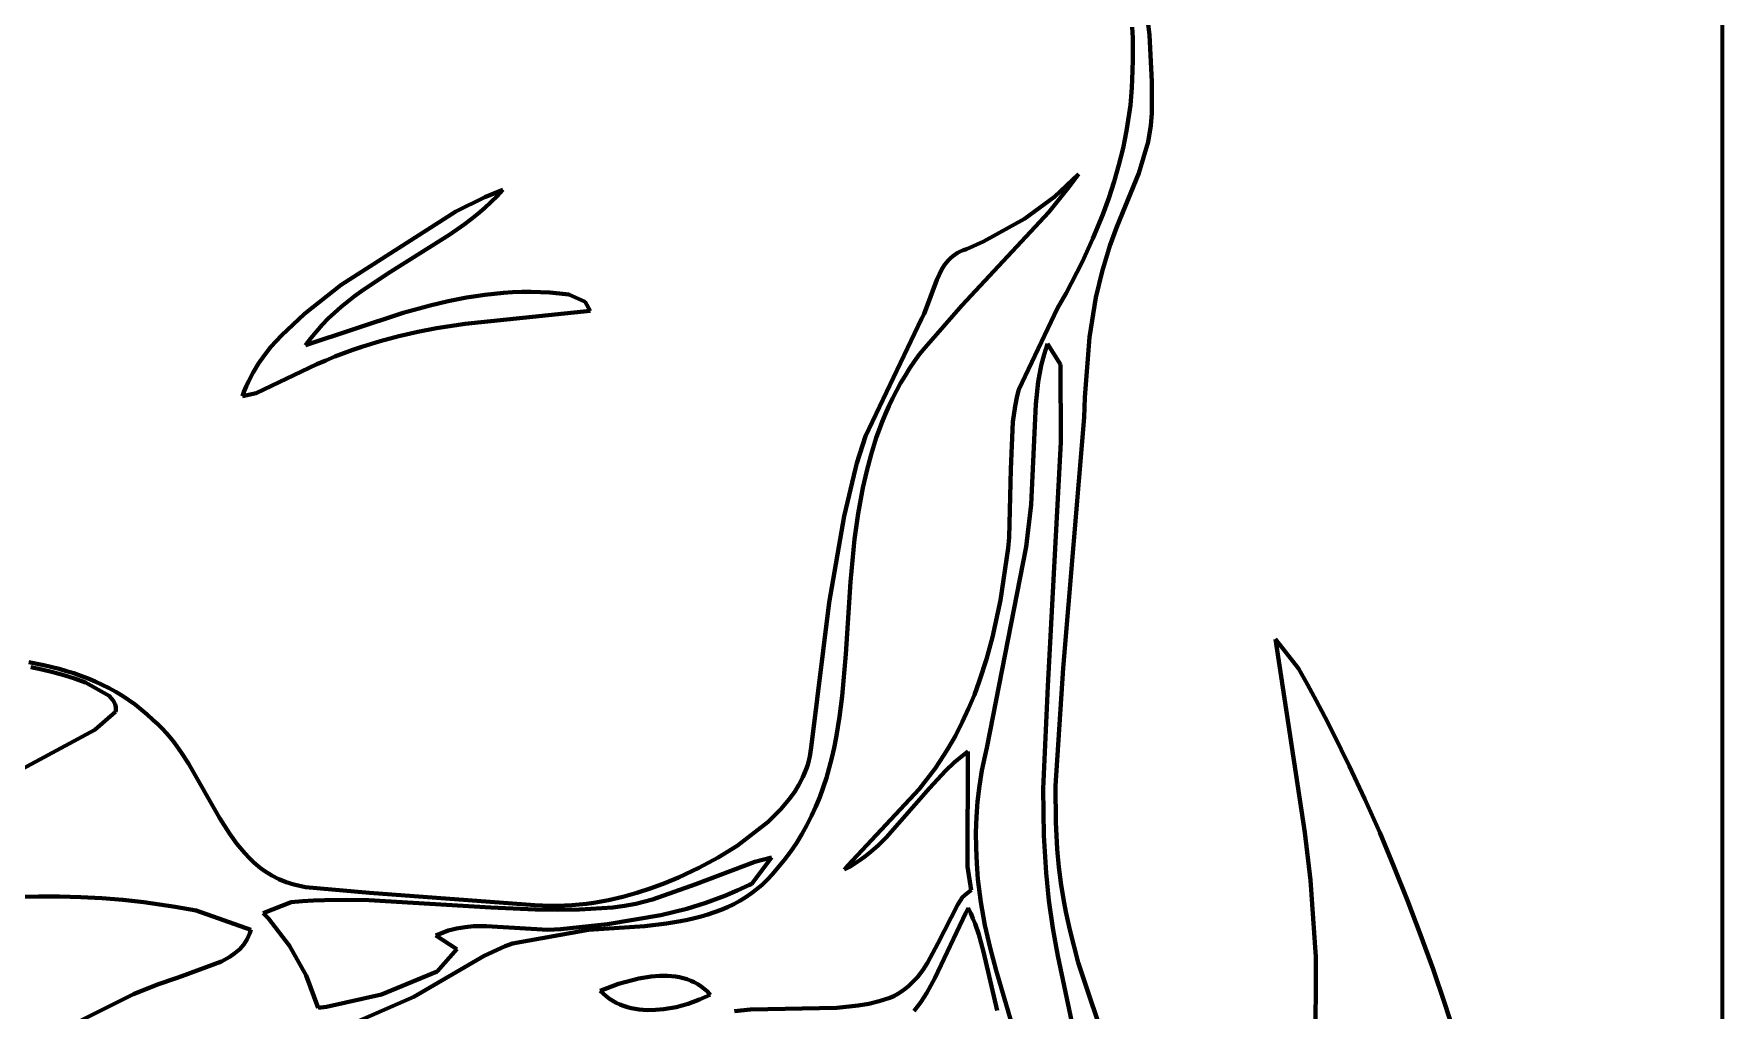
# Model space of a CAD drawing. Header units: millimetres. Extents: x 0 to 9.3, y 0 to 12.
# Drawn here: x 6.602 to 9.306, y 4.689 to 6.253 of the extents above; entities that cross this region are included whole.
import ezdxf

# ---------------------------------------------------------------- set-up
doc = ezdxf.new("R2010")
doc.units = ezdxf.units.MM
doc.layers.add('color#212121ff', color=7, linetype='CONTINUOUS', lineweight=100)
doc.layers.add('color#ffffffff', color=7, linetype='CONTINUOUS', lineweight=100)

msp = doc.modelspace()

# ---------------------------------------------------------------- linework, layer by layer
at = {"layer": 'color#212121ff'}
for p, q in [((8.3776, 6.3383), (8.3882, 6.2512)), ((8.3615, 6.2466), (8.3608, 6.2639)), ((8.3619, 6.2292), (8.3615, 6.2466)), ((8.3882, 6.2512), (8.3923, 6.1762)), ((8.3618, 6.2118), (8.3619, 6.2292)), ((8.3608, 6.1804), (8.3612, 6.1944)), ((8.3612, 6.1944), (8.3618, 6.2118)), ((8.3591, 6.1525), (8.3601, 6.1664)), ((8.3601, 6.1664), (8.3608, 6.1804)), ((8.3923, 6.1762), (8.3921, 6.126)), ((8.356, 6.1248), (8.3577, 6.1386)), ((8.3577, 6.1386), (8.3591, 6.1525)), ((8.3517, 6.0974), (8.356, 6.1248)), ((8.3921, 6.126), (8.3907, 6.1061)), ((8.3462, 6.0701), (8.3517, 6.0974)), ((8.3907, 6.1061), (8.3863, 6.0801)), ((8.3395, 6.0432), (8.3462, 6.0701)), ((8.3863, 6.0801), (8.3711, 6.0297)), ((8.3319, 6.0165), (8.3395, 6.0432)), ((7.3242, 5.9913), (7.353, 6.0032)), ((7.353, 6.0032), (7.3435, 5.9929)), ((8.2594, 6.0073), (8.2274, 5.9675)), ((8.2362, 5.9919), (8.2745, 6.028)), ((8.2745, 6.028), (8.2594, 6.0073)), ((8.3232, 5.99), (8.3319, 6.0165)), ((8.3711, 6.0297), (8.336, 5.9439)), ((7.2776, 5.9685), (7.3242, 5.9913)), ((7.3336, 5.9831), (7.3233, 5.9737)), ((7.3435, 5.9929), (7.3336, 5.9831)), ((8.1881, 5.9565), (8.2362, 5.9919)), ((8.3137, 5.9638), (8.3232, 5.99)), ((7.0938, 5.851), (7.2776, 5.9685)), ((7.3019, 5.956), (7.2908, 5.9476)), ((7.3128, 5.9647), (7.3019, 5.956)), ((7.3233, 5.9737), (7.3128, 5.9647)), ((8.2274, 5.9675), (8.088, 5.8178)), ((8.1226, 5.9202), (8.1881, 5.9565)), ((8.2978, 5.9251), (8.3137, 5.9638)), ((7.2681, 5.9315), (7.1731, 5.8719)), ((7.2908, 5.9476), (7.2681, 5.9315)), ((8.2803, 5.8871), (8.2978, 5.9251)), ((8.336, 5.9439), (8.3249, 5.9136)), ((8.0698, 5.8938), (8.0732, 5.8968)), ((8.0732, 5.8968), (8.077, 5.8996)), ((8.077, 5.8996), (8.081, 5.9021)), ((8.081, 5.9021), (8.0854, 5.9044)), ((8.0854, 5.9044), (8.0901, 5.9064)), ((8.0901, 5.9064), (8.0951, 5.9081)), ((8.0951, 5.9081), (8.1226, 5.9202)), ((8.3249, 5.9136), (8.3125, 5.8725)), ((7.1731, 5.8719), (7.138, 5.849)), ((8.0478, 5.8588), (8.0559, 5.8758)), ((8.0559, 5.8758), (8.0608, 5.8836)), ((8.0608, 5.8836), (8.0665, 5.8906)), ((8.0665, 5.8906), (8.0698, 5.8938)), ((8.2548, 5.8376), (8.2803, 5.8871)), ((8.3125, 5.8725), (8.3027, 5.8307)), ((7.035, 5.8042), (7.0938, 5.851)), ((7.1266, 5.841), (7.1154, 5.8328)), ((7.138, 5.849), (7.1266, 5.841)), ((8.0277, 5.8045), (8.0478, 5.8588)), ((7.0938, 5.8155), (7.0834, 5.8063)), ((7.1045, 5.8243), (7.0938, 5.8155)), ((7.1154, 5.8328), (7.1045, 5.8243)), ((7.193, 5.806), (7.2364, 5.8179)), ((7.2364, 5.8179), (7.2655, 5.8247)), ((7.2655, 5.8247), (7.2947, 5.8304)), ((7.2947, 5.8304), (7.3094, 5.8329)), ((7.3094, 5.8329), (7.3241, 5.8349)), ((7.3241, 5.8349), (7.3389, 5.8367)), ((7.3389, 5.8367), (7.3537, 5.8381)), ((7.3537, 5.8381), (7.3685, 5.839)), ((7.3685, 5.839), (7.3834, 5.8396)), ((7.3834, 5.8396), (7.3983, 5.8397)), ((7.3983, 5.8397), (7.4133, 5.8394)), ((7.4133, 5.8394), (7.4283, 5.8386)), ((7.4283, 5.8386), (7.4434, 5.8373)), ((7.4434, 5.8373), (7.4585, 5.8355)), ((7.4585, 5.8355), (7.4849, 5.8238)), ((7.4849, 5.8238), (7.4927, 5.8091)), ((8.088, 5.8178), (8.0289, 5.7506)), ((8.2413, 5.8133), (8.2548, 5.8376)), ((8.3027, 5.8307), (8.2922, 5.767)), ((6.9982, 5.7699), (7.035, 5.8042)), ((7.0369, 5.7541), (7.193, 5.806)), ((7.0636, 5.7868), (7.0543, 5.7764)), ((7.0733, 5.7968), (7.0636, 5.7868)), ((7.0834, 5.8063), (7.0733, 5.7968)), ((7.2926, 5.7887), (7.2468, 5.7813)), ((7.4927, 5.8091), (7.2926, 5.7887)), ((7.9337, 5.6084), (8.0233, 5.7963)), ((8.0233, 5.7963), (8.0277, 5.8045)), ((8.1793, 5.6834), (8.2413, 5.8133)), ((6.9815, 5.7514), (6.9982, 5.7699)), ((7.0453, 5.7655), (7.0369, 5.7541)), ((7.0543, 5.7764), (7.0453, 5.7655)), ((7.1566, 5.7608), (7.1271, 5.7518)), ((7.1864, 5.7686), (7.1566, 5.7608)), ((7.2165, 5.7754), (7.1864, 5.7686)), ((7.2468, 5.7813), (7.2165, 5.7754)), ((8.2922, 5.767), (8.2846, 5.6705)), ((6.9617, 5.7248), (6.9712, 5.7384)), ((6.9712, 5.7384), (6.9815, 5.7514)), ((7.0836, 5.7359), (7.0693, 5.7299)), ((7.098, 5.7415), (7.0836, 5.7359)), ((7.1125, 5.7468), (7.098, 5.7415)), ((7.1271, 5.7518), (7.1125, 5.7468)), ((8.0203, 5.7396), (8.0121, 5.7284)), ((8.0289, 5.7506), (8.0203, 5.7396)), ((8.2195, 5.7392), (8.2151, 5.7218)), ((8.2249, 5.7564), (8.2195, 5.7392)), ((8.2458, 5.7232), (8.2249, 5.7564)), ((6.9454, 5.6959), (6.9531, 5.7107)), ((6.9531, 5.7107), (6.9617, 5.7248)), ((7.0551, 5.7236), (6.958, 5.6772)), ((7.0693, 5.7299), (7.0551, 5.7236)), ((7.9969, 5.7052), (7.9899, 5.6934)), ((8.0043, 5.7169), (7.9969, 5.7052)), ((8.0121, 5.7284), (8.0043, 5.7169)), ((8.2151, 5.7218), (8.2102, 5.6955)), ((8.2463, 5.5987), (8.2458, 5.7232)), ((6.936, 5.6725), (6.9388, 5.6805)), ((6.9388, 5.6805), (6.942, 5.6883)), ((6.942, 5.6883), (6.9454, 5.6959)), ((7.9833, 5.6813), (7.977, 5.6691)), ((7.9899, 5.6934), (7.9833, 5.6813)), ((8.1766, 5.673), (8.1793, 5.6834)), ((8.2102, 5.6955), (8.2062, 5.66)), ((6.958, 5.6772), (6.936, 5.6725)), ((7.9712, 5.6567), (7.9656, 5.6441)), ((7.977, 5.6691), (7.9712, 5.6567)), ((8.1695, 5.6314), (8.1731, 5.6564)), ((8.1731, 5.6564), (8.1766, 5.673)), ((8.2062, 5.66), (8.1991, 5.4988)), ((8.2846, 5.6705), (8.2838, 5.6383)), ((7.9604, 5.6314), (7.9555, 5.6186)), ((7.9656, 5.6441), (7.9604, 5.6314)), ((8.1663, 5.5557), (8.1695, 5.6314)), ((8.2838, 5.6383), (8.2503, 5.2368)), ((7.9198, 5.5653), (7.9337, 5.6084)), ((7.9509, 5.6056), (7.9427, 5.5793)), ((7.9555, 5.6186), (7.9509, 5.6056)), ((8.2258, 5.2079), (8.2463, 5.5987)), ((7.9427, 5.5793), (7.9355, 5.5527)), ((7.8996, 5.4805), (7.9174, 5.5566)), ((7.9174, 5.5566), (7.9198, 5.5653)), ((7.9355, 5.5527), (7.9294, 5.5257)), ((8.1639, 5.446), (8.1663, 5.5557)), ((7.9294, 5.5257), (7.9219, 5.4847)), ((8.1991, 5.4988), (8.1911, 5.431)), ((7.8753, 5.3422), (7.8996, 5.4805)), ((7.9219, 5.4847), (7.9162, 5.4436)), ((7.9162, 5.4436), (7.9098, 5.375)), ((8.162, 5.4292), (8.1639, 5.446)), ((8.1911, 5.431), (8.128, 5.1094)), ((8.1497, 5.3457), (8.162, 5.4292)), ((7.9098, 5.375), (7.9022, 5.2591)), ((7.8467, 5.1097), (7.8753, 5.3422)), ((8.137, 5.2865), (8.1497, 5.3457)), ((8.1275, 5.2515), (8.137, 5.2865)), ((8.6369, 4.9735), (8.5901, 5.2835)), ((8.5901, 5.2835), (8.627, 5.2365)), ((6.5936, 5.2467), (6.618, 5.2418)), ((7.9022, 5.2591), (7.8962, 5.192)), ((8.1163, 5.217), (8.1275, 5.2515)), ((6.6147, 5.2348), (6.5971, 5.2386)), ((6.6323, 5.2305), (6.6147, 5.2348)), ((6.618, 5.2418), (6.6421, 5.2357)), ((6.6497, 5.2256), (6.6323, 5.2305)), ((6.6421, 5.2357), (6.6539, 5.2323)), ((6.6671, 5.2201), (6.6497, 5.2256)), ((6.6539, 5.2323), (6.6657, 5.2286)), ((6.6657, 5.2286), (6.6773, 5.2245)), ((6.6844, 5.214), (6.6671, 5.2201)), ((6.6773, 5.2245), (6.6888, 5.2201)), ((6.6888, 5.2201), (6.7001, 5.2153)), ((8.2503, 5.2368), (8.238, 5.0484)), ((8.627, 5.2365), (8.6413, 5.2108)), ((6.7224, 5.1925), (6.6844, 5.214)), ((6.7001, 5.2153), (6.7112, 5.2101)), ((6.7112, 5.2101), (6.7222, 5.2046)), ((6.7222, 5.2046), (6.7329, 5.1987)), ((6.7289, 5.1853), (6.7224, 5.1925)), ((6.7329, 5.1987), (6.7435, 5.1924)), ((6.7435, 5.1924), (6.7538, 5.1856)), ((7.8962, 5.192), (7.892, 5.1587)), ((8.0987, 5.1721), (8.1079, 5.1944)), ((8.1079, 5.1944), (8.1163, 5.217)), ((8.2182, 5.0436), (8.2258, 5.2079)), ((8.6413, 5.2108), (8.6553, 5.1849)), ((6.6996, 5.1383), (6.7327, 5.1667)), ((6.732, 5.1791), (6.7289, 5.1853)), ((6.733, 5.1745), (6.732, 5.1791)), ((6.7327, 5.1667), (6.7331, 5.1694)), ((6.7331, 5.1694), (6.733, 5.1745)), ((6.7538, 5.1856), (6.7639, 5.1784)), ((6.7639, 5.1784), (6.7737, 5.1707)), ((6.7737, 5.1707), (6.7833, 5.1626)), ((8.0886, 5.1502), (8.0987, 5.1721)), ((8.6553, 5.1849), (8.669, 5.159)), ((6.6521, 5.1125), (6.6996, 5.1383)), ((6.7833, 5.1626), (6.7926, 5.1539)), ((6.7926, 5.1539), (6.8001, 5.1471)), ((6.8001, 5.1471), (6.8073, 5.14)), ((6.8073, 5.14), (6.8141, 5.1326)), ((7.8894, 5.1422), (7.8865, 5.1258)), ((7.892, 5.1587), (7.8894, 5.1422)), ((8.0776, 5.1287), (8.0886, 5.1502)), ((8.669, 5.159), (8.6824, 5.1328)), ((6.5356, 5.05), (6.6521, 5.1125)), ((6.8141, 5.1326), (6.8206, 5.125)), ((6.8206, 5.125), (6.8268, 5.1172)), ((6.8268, 5.1172), (6.8385, 5.101)), ((7.8865, 5.1258), (7.8832, 5.1095)), ((8.0656, 5.1077), (8.0776, 5.1287)), ((8.6824, 5.1328), (8.7084, 5.0802)), ((6.8385, 5.101), (6.8494, 5.0843)), ((6.8494, 5.0843), (6.8992, 4.9971)), ((7.841, 5.0819), (7.8429, 5.0887)), ((7.8429, 5.0887), (7.8445, 5.0955)), ((7.8445, 5.0955), (7.8457, 5.1026)), ((7.8457, 5.1026), (7.8467, 5.1097)), ((7.8796, 5.0933), (7.8755, 5.0773)), ((7.8832, 5.1095), (7.8796, 5.0933)), ((8.0454, 5.0763), (8.0592, 5.0974)), ((8.0592, 5.0974), (8.0656, 5.1077)), ((8.0754, 5.0855), (8.0617, 5.0726)), ((8.09, 5.0977), (8.0754, 5.0855)), ((8.0975, 5.1034), (8.09, 5.0977)), ((8.0971, 4.9193), (8.0975, 5.1034)), ((8.1251, 5.0973), (8.12, 5.0729)), ((8.128, 5.1094), (8.1251, 5.0973)), ((7.8271, 5.0501), (7.8334, 5.0625)), ((7.8334, 5.0625), (7.8387, 5.0753)), ((7.8387, 5.0753), (7.841, 5.0819)), ((7.8709, 5.0614), (7.8658, 5.0458)), ((7.8755, 5.0773), (7.8709, 5.0614)), ((8.0196, 5.0432), (8.0454, 5.0763)), ((8.0617, 5.0726), (8.0359, 5.0448)), ((8.12, 5.0729), (8.1161, 5.0483)), ((8.7084, 5.0802), (8.7333, 5.027)), ((7.8116, 5.027), (7.8197, 5.0383)), ((7.8197, 5.0383), (7.8271, 5.0501)), ((7.8602, 5.0303), (7.8541, 5.0151)), ((7.8658, 5.0458), (7.8602, 5.0303)), ((7.9053, 4.9206), (8.0196, 5.0432)), ((8.0359, 5.0448), (7.9673, 4.9661)), ((8.1161, 5.0483), (8.1132, 5.0235)), ((8.2192, 4.9688), (8.2182, 5.0436)), ((8.238, 5.0484), (8.2383, 4.9903)), ((7.7778, 4.9909), (7.7979, 5.0109)), ((7.7979, 5.0109), (7.8116, 5.027)), ((7.8541, 5.0151), (7.8473, 5.0001)), ((8.1132, 5.0235), (8.1113, 4.9987)), ((8.7333, 5.027), (8.7571, 4.9734)), ((6.8992, 4.9971), (6.9153, 4.9718)), ((7.728, 4.952), (7.7778, 4.9909)), ((7.8399, 4.9854), (7.8319, 4.9709)), ((7.8473, 5.0001), (7.8399, 4.9854)), ((8.1113, 4.9987), (8.1105, 4.9738)), ((8.2383, 4.9903), (8.2405, 4.9469)), ((6.9153, 4.9718), (6.927, 4.9557)), ((6.927, 4.9557), (6.9333, 4.948)), ((7.6978, 4.9338), (7.728, 4.952)), ((7.8231, 4.9567), (7.8136, 4.9429)), ((7.8319, 4.9709), (7.8231, 4.9567)), ((7.9538, 4.9529), (7.9396, 4.9405)), ((7.9673, 4.9661), (7.9538, 4.9529)), ((8.1105, 4.9738), (8.1106, 4.9489)), ((8.1106, 4.9489), (8.1117, 4.924)), ((8.2228, 4.9091), (8.2192, 4.9688)), ((8.6462, 4.8972), (8.6369, 4.9735)), ((8.7571, 4.9734), (8.7799, 4.9193)), ((6.9333, 4.948), (6.9398, 4.9404)), ((6.9398, 4.9404), (6.9466, 4.9331)), ((6.9466, 4.9331), (6.9538, 4.9261)), ((6.9538, 4.9261), (6.9613, 4.9193)), ((7.7566, 4.9264), (7.6617, 4.8909)), ((7.6665, 4.9169), (7.6978, 4.9338)), ((7.7514, 4.8916), (7.7832, 4.9337)), ((7.7832, 4.9337), (7.7566, 4.9264)), ((7.8034, 4.9293), (7.7923, 4.9161)), ((7.8136, 4.9429), (7.8034, 4.9293)), ((7.9166, 4.9238), (7.9084, 4.9188)), ((7.9245, 4.9291), (7.9166, 4.9238)), ((7.9322, 4.9347), (7.9245, 4.9291)), ((7.9396, 4.9405), (7.9322, 4.9347)), ((8.1117, 4.924), (8.1137, 4.8991)), ((8.2405, 4.9469), (8.2432, 4.9181)), ((6.9613, 4.9193), (6.9665, 4.9152)), ((6.9665, 4.9152), (6.9718, 4.9114)), ((6.9718, 4.9114), (6.9828, 4.9047)), ((6.9828, 4.9047), (6.9942, 4.899)), ((6.9942, 4.899), (7.0059, 4.8942)), ((7.0059, 4.8942), (7.018, 4.8903)), ((7.6124, 4.8925), (7.6343, 4.9017)), ((7.6343, 4.9017), (7.6665, 4.9169)), ((7.7769, 4.8984), (7.7686, 4.8904)), ((7.7848, 4.9069), (7.7769, 4.8984)), ((7.7923, 4.9161), (7.7848, 4.9069)), ((7.9, 4.9141), (7.9053, 4.9206)), ((7.9084, 4.9188), (7.9, 4.9141)), ((8.1029, 4.8813), (8.0971, 4.9193)), ((8.1137, 4.8991), (8.1183, 4.862)), ((8.2273, 4.8645), (8.2228, 4.9091)), ((8.2432, 4.9181), (8.2468, 4.8893)), ((8.6547, 4.7746), (8.6462, 4.8972)), ((8.7799, 4.9193), (8.8018, 4.8647)), ((6.6091, 4.8712), (6.5752, 4.8704)), ((6.6429, 4.8712), (6.6091, 4.8712)), ((6.6768, 4.8702), (6.6429, 4.8712)), ((6.7106, 4.8683), (6.6768, 4.8702)), ((6.7443, 4.8655), (6.7106, 4.8683)), ((7.018, 4.8903), (7.0367, 4.8859)), ((7.0367, 4.8859), (7.1395, 4.8767)), ((7.1395, 4.8767), (7.4042, 4.8574)), ((7.5218, 4.8652), (7.5448, 4.8705)), ((7.5448, 4.8705), (7.5676, 4.8769)), ((7.5676, 4.8769), (7.5902, 4.8842)), ((7.5902, 4.8842), (7.6124, 4.8925)), ((7.6617, 4.8909), (7.5924, 4.8662)), ((7.6781, 4.8608), (7.7083, 4.872)), ((7.7083, 4.872), (7.7281, 4.8805)), ((7.7281, 4.8805), (7.7476, 4.8899)), ((7.7418, 4.87), (7.7323, 4.8642)), ((7.7511, 4.8763), (7.7418, 4.87)), ((7.7476, 4.8899), (7.7514, 4.8916)), ((7.76, 4.8831), (7.7511, 4.8763)), ((7.7686, 4.8904), (7.76, 4.8831)), ((8.0814, 4.8585), (8.0889, 4.8698)), ((8.0889, 4.8698), (8.096, 4.876)), ((8.096, 4.876), (8.1029, 4.8813)), ((8.2468, 4.8893), (8.2516, 4.8607)), ((6.778, 4.8618), (6.7443, 4.8655)), ((6.8282, 4.8546), (6.778, 4.8618)), ((6.8616, 4.8488), (6.8282, 4.8546)), ((6.9494, 4.8177), (6.8616, 4.8488)), ((7.014, 4.862), (6.9689, 4.8446)), ((6.9689, 4.8446), (6.9774, 4.8357)), ((7.0318, 4.8635), (7.014, 4.862)), ((7.0495, 4.8646), (7.0318, 4.8635)), ((7.0673, 4.8653), (7.0495, 4.8646)), ((7.1029, 4.8659), (7.0673, 4.8653)), ((7.1384, 4.8654), (7.1029, 4.8659)), ((7.3338, 4.8537), (7.1384, 4.8654)), ((7.4048, 4.8504), (7.3338, 4.8537)), ((7.4042, 4.8574), (7.4161, 4.8566)), ((7.4403, 4.8499), (7.4048, 4.8504)), ((7.4161, 4.8566), (7.4279, 4.8563)), ((7.4279, 4.8563), (7.4398, 4.8562)), ((7.4398, 4.8562), (7.4516, 4.8566)), ((7.4758, 4.8504), (7.4403, 4.8499)), ((7.4516, 4.8566), (7.4634, 4.8572)), ((7.4634, 4.8572), (7.4752, 4.8582)), ((7.4752, 4.8582), (7.4869, 4.8595)), ((7.4936, 4.8512), (7.4758, 4.8504)), ((7.4869, 4.8595), (7.4986, 4.8611)), ((7.5114, 4.8523), (7.4936, 4.8512)), ((7.4986, 4.8611), (7.5218, 4.8652)), ((7.5291, 4.8537), (7.5114, 4.8523)), ((7.5205, 4.8267), (7.6056, 4.841)), ((7.5476, 4.856), (7.5291, 4.8537)), ((7.5657, 4.8594), (7.5476, 4.856)), ((7.5924, 4.8662), (7.5657, 4.8594)), ((7.6056, 4.841), (7.6473, 4.8513)), ((7.6473, 4.8513), (7.6781, 4.8608)), ((7.6813, 4.8423), (7.6705, 4.8391)), ((7.6919, 4.8458), (7.6813, 4.8423)), ((7.7023, 4.8498), (7.6919, 4.8458)), ((7.7126, 4.8542), (7.7023, 4.8498)), ((7.7226, 4.859), (7.7126, 4.8542)), ((7.7323, 4.8642), (7.7226, 4.859)), ((8.0941, 4.8448), (8.0447, 4.7401)), ((8.0496, 4.7957), (8.0814, 4.8585)), ((8.0982, 4.8524), (8.0941, 4.8448)), ((8.1021, 4.8443), (8.0982, 4.8524)), ((8.1057, 4.836), (8.1021, 4.8443)), ((8.1183, 4.862), (8.1248, 4.8251)), ((8.2335, 4.8201), (8.2273, 4.8645)), ((8.2516, 4.8607), (8.2544, 4.8464)), ((8.2544, 4.8464), (8.2575, 4.8321)), ((8.8018, 4.8647), (8.8226, 4.8098)), ((6.9477, 4.8124), (6.9494, 4.8177)), ((6.9774, 4.8357), (7.0112, 4.7922)), ((7.2522, 4.8115), (7.2587, 4.8141)), ((7.2587, 4.8141), (7.2653, 4.8164)), ((7.2653, 4.8164), (7.272, 4.8183)), ((7.272, 4.8183), (7.2787, 4.8198)), ((7.2787, 4.8198), (7.2923, 4.8221)), ((7.2923, 4.8221), (7.306, 4.8234)), ((7.306, 4.8234), (7.3267, 4.8237)), ((7.3267, 4.8237), (7.4249, 4.8179)), ((7.4902, 4.8179), (7.3683, 4.7956)), ((7.4249, 4.8179), (7.4456, 4.8188)), ((7.4456, 4.8188), (7.5205, 4.8267)), ((7.5804, 4.8238), (7.4902, 4.8179)), ((7.6147, 4.8278), (7.5804, 4.8238)), ((7.6373, 4.8315), (7.6147, 4.8278)), ((7.6485, 4.8337), (7.6373, 4.8315)), ((7.6596, 4.8362), (7.6485, 4.8337)), ((7.6705, 4.8391), (7.6596, 4.8362)), ((8.1091, 4.8275), (8.1057, 4.836)), ((8.115, 4.81), (8.1091, 4.8275)), ((8.1248, 4.8251), (8.133, 4.7886)), ((8.2388, 4.7906), (8.2335, 4.8201)), ((8.2575, 4.8321), (8.261, 4.8179)), ((8.261, 4.8179), (8.2742, 4.7654)), ((6.9239, 4.7803), (6.9314, 4.7868)), ((6.9314, 4.7868), (6.9347, 4.7904)), ((6.9347, 4.7904), (6.9379, 4.7942)), ((6.9379, 4.7942), (6.9408, 4.7984)), ((6.9408, 4.7984), (6.9434, 4.8027)), ((6.9434, 4.8027), (6.9457, 4.8074)), ((6.9457, 4.8074), (6.9477, 4.8124)), ((7.0112, 4.7922), (7.0379, 4.7443)), ((7.2457, 4.8085), (7.2522, 4.8115)), ((7.2794, 4.7868), (7.2457, 4.8085)), ((7.2478, 4.7508), (7.2794, 4.7868)), ((7.3565, 4.7916), (7.3228, 4.776)), ((7.3683, 4.7956), (7.3565, 4.7916)), ((8.0328, 4.7646), (8.0496, 4.7957)), ((8.1225, 4.7827), (8.115, 4.81)), ((8.133, 4.7886), (8.1429, 4.7526)), ((8.2417, 4.7759), (8.2388, 4.7906)), ((8.8226, 4.8098), (8.8425, 4.7546)), ((6.8387, 4.7437), (6.9024, 4.7672)), ((6.9024, 4.7672), (6.9158, 4.7745)), ((6.9158, 4.7745), (6.9239, 4.7803)), ((7.3228, 4.776), (7.2104, 4.7103)), ((8.0252, 4.753), (8.0328, 4.7646)), ((8.1442, 4.6886), (8.1225, 4.7827)), ((8.277, 4.6083), (8.2417, 4.7759)), ((8.2742, 4.7654), (8.3398, 4.569)), ((8.6539, 4.5286), (8.6547, 4.7746)), ((6.7999, 4.7302), (6.8296, 4.74)), ((6.8296, 4.74), (6.8387, 4.7437)), ((7.0379, 4.7443), (7.057, 4.6925)), ((7.1583, 4.7142), (7.2478, 4.7508)), ((7.5383, 4.7312), (7.5706, 4.7399)), ((7.5706, 4.7399), (7.5904, 4.7431)), ((7.5904, 4.7431), (7.6036, 4.7441)), ((7.6036, 4.7441), (7.6167, 4.7441)), ((7.6167, 4.7441), (7.6231, 4.7436)), ((7.6231, 4.7436), (7.6294, 4.7428)), ((7.6294, 4.7428), (7.6357, 4.7417)), ((7.6357, 4.7417), (7.6418, 4.7402)), ((7.6418, 4.7402), (7.6478, 4.7384)), ((7.6478, 4.7384), (7.6537, 4.7362)), ((7.6537, 4.7362), (7.6594, 4.7336)), ((7.6594, 4.7336), (7.6649, 4.7305)), ((8.0024, 4.7273), (8.0075, 4.732)), ((8.0075, 4.732), (8.0123, 4.7369)), ((8.0123, 4.7369), (8.0168, 4.7421)), ((8.0168, 4.7421), (8.0252, 4.753)), ((8.0447, 4.7401), (8.0316, 4.7169)), ((8.1429, 4.7526), (8.1893, 4.5947)), ((8.8425, 4.7546), (8.8615, 4.699)), ((6.6782, 4.6729), (6.7615, 4.7148)), ((6.7615, 4.7148), (6.7999, 4.7302)), ((7.2104, 4.7103), (7.0699, 4.6491)), ((7.0707, 4.6943), (7.1583, 4.7142)), ((7.5087, 4.7202), (7.5383, 4.7312)), ((7.5134, 4.7155), (7.5087, 4.7202)), ((7.5184, 4.7113), (7.5134, 4.7155)), ((7.5235, 4.7074), (7.5184, 4.7113)), ((7.5289, 4.704), (7.5235, 4.7074)), ((7.668, 4.7059), (7.6495, 4.6992)), ((7.6649, 4.7305), (7.6703, 4.727)), ((7.6851, 4.7138), (7.668, 4.7059)), ((7.6703, 4.727), (7.6754, 4.7231)), ((7.6754, 4.7231), (7.6804, 4.7187)), ((7.6804, 4.7187), (7.6851, 4.7138)), ((7.9557, 4.7034), (7.9723, 4.7085)), ((7.9723, 4.7085), (7.979, 4.7116)), ((7.979, 4.7116), (7.9854, 4.7151)), ((7.9854, 4.7151), (7.9914, 4.7189)), ((7.9914, 4.7189), (7.997, 4.723)), ((7.997, 4.723), (8.0024, 4.7273)), ((8.0316, 4.7169), (8.0221, 4.702)), ((7.057, 4.6925), (7.0707, 4.6943)), ((7.5345, 4.7009), (7.5289, 4.704)), ((7.5402, 4.6982), (7.5345, 4.7009)), ((7.5461, 4.6959), (7.5402, 4.6982)), ((7.5522, 4.694), (7.5461, 4.6959)), ((7.5583, 4.6924), (7.5522, 4.694)), ((7.5646, 4.6911), (7.5583, 4.6924)), ((7.571, 4.6902), (7.5646, 4.6911)), ((7.584, 4.6892), (7.571, 4.6902)), ((7.5971, 4.6893), (7.584, 4.6892)), ((7.6104, 4.6905), (7.5971, 4.6893)), ((7.6302, 4.6939), (7.6104, 4.6905)), ((7.6495, 4.6992), (7.6302, 4.6939)), ((7.7236, 4.6874), (7.7493, 4.6899)), ((7.7493, 4.6899), (7.8877, 4.6929)), ((7.8877, 4.6929), (7.9219, 4.6965)), ((7.9219, 4.6965), (7.9389, 4.6994)), ((7.9389, 4.6994), (7.9557, 4.7034)), ((8.0221, 4.702), (8.0117, 4.6879)), ((8.8615, 4.699), (8.8796, 4.6431))]:
    msp.add_line(p, q, dxfattribs=at)
at = {"layer": 'color#ffffffff'}
for p, q in [((9.3056, 12.0417), (9.3056, 0)), ((8.3882, 6.2512), (8.3776, 6.3383)), ((8.3608, 6.2639), (8.3615, 6.2466)), ((8.3615, 6.2466), (8.3619, 6.2292)), ((8.3923, 6.1762), (8.3882, 6.2512)), ((8.3619, 6.2292), (8.3618, 6.2118)), ((8.3612, 6.1944), (8.3608, 6.1804)), ((8.3618, 6.2118), (8.3612, 6.1944)), ((8.3601, 6.1664), (8.3591, 6.1525)), ((8.3608, 6.1804), (8.3601, 6.1664)), ((8.3921, 6.126), (8.3923, 6.1762)), ((8.3577, 6.1386), (8.356, 6.1248)), ((8.3591, 6.1525), (8.3577, 6.1386)), ((8.356, 6.1248), (8.3517, 6.0974)), ((8.3907, 6.1061), (8.3921, 6.126)), ((8.3517, 6.0974), (8.3462, 6.0701)), ((8.3863, 6.0801), (8.3907, 6.1061)), ((8.3462, 6.0701), (8.3395, 6.0432)), ((8.3711, 6.0297), (8.3863, 6.0801)), ((8.3395, 6.0432), (8.3319, 6.0165)), ((7.353, 6.0032), (7.3242, 5.9913)), ((7.3435, 5.9929), (7.353, 6.0032)), ((8.2274, 5.9675), (8.2594, 6.0073)), ((8.2745, 6.028), (8.2362, 5.9919)), ((8.2594, 6.0073), (8.2745, 6.028)), ((8.3319, 6.0165), (8.3232, 5.99)), ((8.336, 5.9439), (8.3711, 6.0297)), ((7.3242, 5.9913), (7.2776, 5.9685)), ((7.3233, 5.9737), (7.3336, 5.9831)), ((7.3336, 5.9831), (7.3435, 5.9929)), ((8.2362, 5.9919), (8.1881, 5.9565)), ((8.3232, 5.99), (8.3137, 5.9638)), ((7.2776, 5.9685), (7.0938, 5.851)), ((7.2908, 5.9476), (7.3019, 5.956)), ((7.3019, 5.956), (7.3128, 5.9647)), ((7.3128, 5.9647), (7.3233, 5.9737)), ((8.088, 5.8178), (8.2274, 5.9675)), ((8.1881, 5.9565), (8.1226, 5.9202)), ((8.3137, 5.9638), (8.2978, 5.9251)), ((7.1731, 5.8719), (7.2681, 5.9315)), ((7.2681, 5.9315), (7.2908, 5.9476)), ((8.2978, 5.9251), (8.2803, 5.8871)), ((8.3249, 5.9136), (8.336, 5.9439)), ((8.0732, 5.8968), (8.0698, 5.8938)), ((8.077, 5.8996), (8.0732, 5.8968)), ((8.081, 5.9021), (8.077, 5.8996)), ((8.0854, 5.9044), (8.081, 5.9021)), ((8.0901, 5.9064), (8.0854, 5.9044)), ((8.0951, 5.9081), (8.0901, 5.9064)), ((8.1226, 5.9202), (8.0951, 5.9081)), ((8.3125, 5.8725), (8.3249, 5.9136)), ((7.138, 5.849), (7.1731, 5.8719)), ((8.0559, 5.8758), (8.0478, 5.8588)), ((8.0608, 5.8836), (8.0559, 5.8758)), ((8.0665, 5.8906), (8.0608, 5.8836)), ((8.0698, 5.8938), (8.0665, 5.8906)), ((8.2803, 5.8871), (8.2548, 5.8376)), ((8.3027, 5.8307), (8.3125, 5.8725)), ((7.0938, 5.851), (7.035, 5.8042)), ((7.1154, 5.8328), (7.1266, 5.841)), ((7.1266, 5.841), (7.138, 5.849)), ((8.0478, 5.8588), (8.0277, 5.8045)), ((7.0834, 5.8063), (7.0938, 5.8155)), ((7.0938, 5.8155), (7.1045, 5.8243)), ((7.1045, 5.8243), (7.1154, 5.8328)), ((7.2364, 5.8179), (7.193, 5.806)), ((7.2655, 5.8247), (7.2364, 5.8179)), ((7.2947, 5.8304), (7.2655, 5.8247)), ((7.3094, 5.8329), (7.2947, 5.8304)), ((7.3241, 5.8349), (7.3094, 5.8329)), ((7.3389, 5.8367), (7.3241, 5.8349)), ((7.3537, 5.8381), (7.3389, 5.8367)), ((7.3685, 5.839), (7.3537, 5.8381)), ((7.3834, 5.8396), (7.3685, 5.839)), ((7.3983, 5.8397), (7.3834, 5.8396)), ((7.4133, 5.8394), (7.3983, 5.8397)), ((7.4283, 5.8386), (7.4133, 5.8394)), ((7.4434, 5.8373), (7.4283, 5.8386)), ((7.4585, 5.8355), (7.4434, 5.8373)), ((7.4849, 5.8238), (7.4585, 5.8355)), ((7.4927, 5.8091), (7.4849, 5.8238)), ((8.0289, 5.7506), (8.088, 5.8178)), ((8.2548, 5.8376), (8.2413, 5.8133)), ((8.2922, 5.767), (8.3027, 5.8307)), ((7.035, 5.8042), (6.9982, 5.7699)), ((7.193, 5.806), (7.0369, 5.7541)), ((7.0543, 5.7764), (7.0636, 5.7868)), ((7.0636, 5.7868), (7.0733, 5.7968)), ((7.0733, 5.7968), (7.0834, 5.8063)), ((7.2468, 5.7813), (7.2926, 5.7887)), ((7.2926, 5.7887), (7.4927, 5.8091)), ((8.0233, 5.7963), (7.9337, 5.6084)), ((8.0277, 5.8045), (8.0233, 5.7963)), ((8.2413, 5.8133), (8.1793, 5.6834)), ((6.9982, 5.7699), (6.9815, 5.7514)), ((7.0369, 5.7541), (7.0453, 5.7655)), ((7.0453, 5.7655), (7.0543, 5.7764)), ((7.1271, 5.7518), (7.1566, 5.7608)), ((7.1566, 5.7608), (7.1864, 5.7686)), ((7.1864, 5.7686), (7.2165, 5.7754)), ((7.2165, 5.7754), (7.2468, 5.7813)), ((8.2846, 5.6705), (8.2922, 5.767)), ((6.9712, 5.7384), (6.9617, 5.7248)), ((6.9815, 5.7514), (6.9712, 5.7384)), ((7.0693, 5.7299), (7.0836, 5.7359)), ((7.0836, 5.7359), (7.098, 5.7415)), ((7.098, 5.7415), (7.1125, 5.7468)), ((7.1125, 5.7468), (7.1271, 5.7518)), ((8.0121, 5.7284), (8.0203, 5.7396)), ((8.0203, 5.7396), (8.0289, 5.7506)), ((8.2151, 5.7218), (8.2195, 5.7392)), ((8.2195, 5.7392), (8.2249, 5.7564)), ((8.2249, 5.7564), (8.2458, 5.7232)), ((6.9531, 5.7107), (6.9454, 5.6959)), ((6.9617, 5.7248), (6.9531, 5.7107)), ((6.958, 5.6772), (7.0551, 5.7236)), ((7.0551, 5.7236), (7.0693, 5.7299)), ((7.9899, 5.6934), (7.9969, 5.7052)), ((7.9969, 5.7052), (8.0043, 5.7169)), ((8.0043, 5.7169), (8.0121, 5.7284)), ((8.2102, 5.6955), (8.2151, 5.7218)), ((8.2458, 5.7232), (8.2463, 5.5987)), ((6.9388, 5.6805), (6.936, 5.6725)), ((6.942, 5.6883), (6.9388, 5.6805)), ((6.9454, 5.6959), (6.942, 5.6883)), ((7.977, 5.6691), (7.9833, 5.6813)), ((7.9833, 5.6813), (7.9899, 5.6934)), ((8.1793, 5.6834), (8.1766, 5.673)), ((8.2062, 5.66), (8.2102, 5.6955)), ((6.936, 5.6725), (6.958, 5.6772)), ((7.9656, 5.6441), (7.9712, 5.6567)), ((7.9712, 5.6567), (7.977, 5.6691)), ((8.1731, 5.6564), (8.1695, 5.6314)), ((8.1766, 5.673), (8.1731, 5.6564)), ((8.1991, 5.4988), (8.2062, 5.66)), ((8.2838, 5.6383), (8.2846, 5.6705)), ((7.9555, 5.6186), (7.9604, 5.6314)), ((7.9604, 5.6314), (7.9656, 5.6441)), ((8.1695, 5.6314), (8.1663, 5.5557)), ((8.2503, 5.2368), (8.2838, 5.6383)), ((7.9337, 5.6084), (7.9198, 5.5653)), ((7.9427, 5.5793), (7.9509, 5.6056)), ((7.9509, 5.6056), (7.9555, 5.6186)), ((8.2463, 5.5987), (8.2258, 5.2079)), ((7.9355, 5.5527), (7.9427, 5.5793)), ((7.9174, 5.5566), (7.8996, 5.4805)), ((7.9198, 5.5653), (7.9174, 5.5566)), ((7.9294, 5.5257), (7.9355, 5.5527)), ((8.1663, 5.5557), (8.1639, 5.446)), ((7.9219, 5.4847), (7.9294, 5.5257)), ((8.1911, 5.431), (8.1991, 5.4988)), ((7.8996, 5.4805), (7.8753, 5.3422)), ((7.9162, 5.4436), (7.9219, 5.4847)), ((7.9098, 5.375), (7.9162, 5.4436)), ((8.1639, 5.446), (8.162, 5.4292)), ((8.128, 5.1094), (8.1911, 5.431)), ((8.162, 5.4292), (8.1497, 5.3457)), ((7.9022, 5.2591), (7.9098, 5.375)), ((7.8753, 5.3422), (7.8467, 5.1097)), ((8.1497, 5.3457), (8.137, 5.2865)), ((8.137, 5.2865), (8.1275, 5.2515)), ((8.627, 5.2365), (8.5901, 5.2835)), ((8.5901, 5.2835), (8.6369, 4.9735)), ((6.618, 5.2418), (6.5936, 5.2467)), ((7.8962, 5.192), (7.9022, 5.2591)), ((8.1275, 5.2515), (8.1163, 5.217)), ((6.5971, 5.2386), (6.6147, 5.2348)), ((6.6147, 5.2348), (6.6323, 5.2305)), ((6.6421, 5.2357), (6.618, 5.2418)), ((6.6323, 5.2305), (6.6497, 5.2256)), ((6.6539, 5.2323), (6.6421, 5.2357)), ((6.6497, 5.2256), (6.6671, 5.2201)), ((6.6657, 5.2286), (6.6539, 5.2323)), ((6.6773, 5.2245), (6.6657, 5.2286)), ((6.6671, 5.2201), (6.6844, 5.214)), ((6.6888, 5.2201), (6.6773, 5.2245)), ((6.7001, 5.2153), (6.6888, 5.2201)), ((8.238, 5.0484), (8.2503, 5.2368)), ((8.6413, 5.2108), (8.627, 5.2365)), ((6.6844, 5.214), (6.7224, 5.1925)), ((6.7112, 5.2101), (6.7001, 5.2153)), ((6.7222, 5.2046), (6.7112, 5.2101)), ((6.7329, 5.1987), (6.7222, 5.2046)), ((6.7224, 5.1925), (6.7289, 5.1853)), ((6.7435, 5.1924), (6.7329, 5.1987)), ((6.7538, 5.1856), (6.7435, 5.1924)), ((7.892, 5.1587), (7.8962, 5.192)), ((8.1079, 5.1944), (8.0987, 5.1721)), ((8.1163, 5.217), (8.1079, 5.1944)), ((8.2258, 5.2079), (8.2182, 5.0436)), ((8.6553, 5.1849), (8.6413, 5.2108)), ((6.7327, 5.1667), (6.6996, 5.1383)), ((6.7289, 5.1853), (6.732, 5.1791)), ((6.732, 5.1791), (6.733, 5.1745)), ((6.7331, 5.1694), (6.7327, 5.1667)), ((6.733, 5.1745), (6.7331, 5.1694)), ((6.7639, 5.1784), (6.7538, 5.1856)), ((6.7737, 5.1707), (6.7639, 5.1784)), ((6.7833, 5.1626), (6.7737, 5.1707)), ((8.0987, 5.1721), (8.0886, 5.1502)), ((8.669, 5.159), (8.6553, 5.1849)), ((6.6996, 5.1383), (6.6521, 5.1125)), ((6.7926, 5.1539), (6.7833, 5.1626)), ((6.8001, 5.1471), (6.7926, 5.1539)), ((6.8073, 5.14), (6.8001, 5.1471)), ((6.8141, 5.1326), (6.8073, 5.14)), ((7.8865, 5.1258), (7.8894, 5.1422)), ((7.8894, 5.1422), (7.892, 5.1587)), ((8.0886, 5.1502), (8.0776, 5.1287)), ((8.6824, 5.1328), (8.669, 5.159)), ((6.6521, 5.1125), (6.5356, 5.05)), ((6.8206, 5.125), (6.8141, 5.1326)), ((6.8268, 5.1172), (6.8206, 5.125)), ((6.8385, 5.101), (6.8268, 5.1172)), ((7.8832, 5.1095), (7.8865, 5.1258)), ((8.0776, 5.1287), (8.0656, 5.1077)), ((8.7084, 5.0802), (8.6824, 5.1328)), ((6.8494, 5.0843), (6.8385, 5.101)), ((6.8992, 4.9971), (6.8494, 5.0843)), ((7.8429, 5.0887), (7.841, 5.0819)), ((7.8445, 5.0955), (7.8429, 5.0887)), ((7.8457, 5.1026), (7.8445, 5.0955)), ((7.8467, 5.1097), (7.8457, 5.1026)), ((7.8755, 5.0773), (7.8796, 5.0933)), ((7.8796, 5.0933), (7.8832, 5.1095)), ((8.0592, 5.0974), (8.0454, 5.0763)), ((8.0656, 5.1077), (8.0592, 5.0974)), ((8.0617, 5.0726), (8.0754, 5.0855)), ((8.0754, 5.0855), (8.09, 5.0977)), ((8.09, 5.0977), (8.0975, 5.1034)), ((8.0975, 5.1034), (8.0971, 4.9193)), ((8.12, 5.0729), (8.1251, 5.0973)), ((8.1251, 5.0973), (8.128, 5.1094)), ((7.8334, 5.0625), (7.8271, 5.0501)), ((7.8387, 5.0753), (7.8334, 5.0625)), ((7.841, 5.0819), (7.8387, 5.0753)), ((7.8658, 5.0458), (7.8709, 5.0614)), ((7.8709, 5.0614), (7.8755, 5.0773)), ((8.0454, 5.0763), (8.0196, 5.0432)), ((8.0359, 5.0448), (8.0617, 5.0726)), ((8.1161, 5.0483), (8.12, 5.0729)), ((8.7333, 5.027), (8.7084, 5.0802)), ((7.8197, 5.0383), (7.8116, 5.027)), ((7.8271, 5.0501), (7.8197, 5.0383)), ((7.8541, 5.0151), (7.8602, 5.0303)), ((7.8602, 5.0303), (7.8658, 5.0458)), ((8.0196, 5.0432), (7.9053, 4.9206)), ((7.9673, 4.9661), (8.0359, 5.0448)), ((8.1132, 5.0235), (8.1161, 5.0483)), ((8.2182, 5.0436), (8.2192, 4.9688)), ((8.2383, 4.9903), (8.238, 5.0484)), ((7.7979, 5.0109), (7.7778, 4.9909)), ((7.8116, 5.027), (7.7979, 5.0109)), ((7.8473, 5.0001), (7.8541, 5.0151)), ((8.1113, 4.9987), (8.1132, 5.0235)), ((8.7571, 4.9734), (8.7333, 5.027)), ((6.9153, 4.9718), (6.8992, 4.9971)), ((7.7778, 4.9909), (7.728, 4.952)), ((7.8319, 4.9709), (7.8399, 4.9854)), ((7.8399, 4.9854), (7.8473, 5.0001)), ((8.1105, 4.9738), (8.1113, 4.9987)), ((8.2405, 4.9469), (8.2383, 4.9903)), ((6.927, 4.9557), (6.9153, 4.9718)), ((6.9333, 4.948), (6.927, 4.9557)), ((7.728, 4.952), (7.6978, 4.9338)), ((7.8136, 4.9429), (7.8231, 4.9567)), ((7.8231, 4.9567), (7.8319, 4.9709)), ((7.9396, 4.9405), (7.9538, 4.9529)), ((7.9538, 4.9529), (7.9673, 4.9661)), ((8.1106, 4.9489), (8.1105, 4.9738)), ((8.1117, 4.924), (8.1106, 4.9489)), ((8.2192, 4.9688), (8.2228, 4.9091)), ((8.6369, 4.9735), (8.6462, 4.8972)), ((8.7799, 4.9193), (8.7571, 4.9734)), ((6.9398, 4.9404), (6.9333, 4.948)), ((6.9466, 4.9331), (6.9398, 4.9404)), ((6.9538, 4.9261), (6.9466, 4.9331)), ((6.9613, 4.9193), (6.9538, 4.9261)), ((7.6617, 4.8909), (7.7566, 4.9264)), ((7.6978, 4.9338), (7.6665, 4.9169)), ((7.7832, 4.9337), (7.7514, 4.8916)), ((7.7566, 4.9264), (7.7832, 4.9337)), ((7.7923, 4.9161), (7.8034, 4.9293)), ((7.8034, 4.9293), (7.8136, 4.9429)), ((7.9084, 4.9188), (7.9166, 4.9238)), ((7.9166, 4.9238), (7.9245, 4.9291)), ((7.9245, 4.9291), (7.9322, 4.9347)), ((7.9322, 4.9347), (7.9396, 4.9405)), ((8.1137, 4.8991), (8.1117, 4.924)), ((8.2432, 4.9181), (8.2405, 4.9469)), ((6.9665, 4.9152), (6.9613, 4.9193)), ((6.9718, 4.9114), (6.9665, 4.9152)), ((6.9828, 4.9047), (6.9718, 4.9114)), ((6.9942, 4.899), (6.9828, 4.9047)), ((7.0059, 4.8942), (6.9942, 4.899)), ((7.018, 4.8903), (7.0059, 4.8942)), ((7.6343, 4.9017), (7.6124, 4.8925)), ((7.6665, 4.9169), (7.6343, 4.9017)), ((7.7686, 4.8904), (7.7769, 4.8984)), ((7.7769, 4.8984), (7.7848, 4.9069)), ((7.7848, 4.9069), (7.7923, 4.9161)), ((7.9053, 4.9206), (7.9, 4.9141)), ((7.9, 4.9141), (7.9084, 4.9188)), ((8.0971, 4.9193), (8.1029, 4.8813)), ((8.1183, 4.862), (8.1137, 4.8991)), ((8.2228, 4.9091), (8.2273, 4.8645)), ((8.2468, 4.8893), (8.2432, 4.9181)), ((8.6462, 4.8972), (8.6547, 4.7746)), ((8.8018, 4.8647), (8.7799, 4.9193)), ((6.5752, 4.8704), (6.6091, 4.8712)), ((6.6091, 4.8712), (6.6429, 4.8712)), ((6.6429, 4.8712), (6.6768, 4.8702)), ((6.6768, 4.8702), (6.7106, 4.8683)), ((6.7106, 4.8683), (6.7443, 4.8655)), ((7.0367, 4.8859), (7.018, 4.8903)), ((7.1395, 4.8767), (7.0367, 4.8859)), ((7.4042, 4.8574), (7.1395, 4.8767)), ((7.5448, 4.8705), (7.5218, 4.8652)), ((7.5676, 4.8769), (7.5448, 4.8705)), ((7.5902, 4.8842), (7.5676, 4.8769)), ((7.6124, 4.8925), (7.5902, 4.8842)), ((7.5924, 4.8662), (7.6617, 4.8909)), ((7.7083, 4.872), (7.6781, 4.8608)), ((7.7281, 4.8805), (7.7083, 4.872)), ((7.7476, 4.8899), (7.7281, 4.8805)), ((7.7323, 4.8642), (7.7418, 4.87)), ((7.7418, 4.87), (7.7511, 4.8763)), ((7.7514, 4.8916), (7.7476, 4.8899)), ((7.7511, 4.8763), (7.76, 4.8831)), ((7.76, 4.8831), (7.7686, 4.8904)), ((8.0889, 4.8698), (8.0814, 4.8585)), ((8.096, 4.876), (8.0889, 4.8698)), ((8.1029, 4.8813), (8.096, 4.876)), ((8.2516, 4.8607), (8.2468, 4.8893)), ((6.7443, 4.8655), (6.778, 4.8618)), ((6.778, 4.8618), (6.8282, 4.8546)), ((6.8282, 4.8546), (6.8616, 4.8488)), ((6.8616, 4.8488), (6.9494, 4.8177)), ((6.9689, 4.8446), (7.014, 4.862)), ((6.9774, 4.8357), (6.9689, 4.8446)), ((7.014, 4.862), (7.0318, 4.8635)), ((7.0318, 4.8635), (7.0495, 4.8646)), ((7.0495, 4.8646), (7.0673, 4.8653)), ((7.0673, 4.8653), (7.1029, 4.8659)), ((7.1029, 4.8659), (7.1384, 4.8654)), ((7.1384, 4.8654), (7.3338, 4.8537)), ((7.3338, 4.8537), (7.4048, 4.8504)), ((7.4161, 4.8566), (7.4042, 4.8574)), ((7.4048, 4.8504), (7.4403, 4.8499)), ((7.4279, 4.8563), (7.4161, 4.8566)), ((7.4398, 4.8562), (7.4279, 4.8563)), ((7.4516, 4.8566), (7.4398, 4.8562)), ((7.4403, 4.8499), (7.4758, 4.8504)), ((7.4634, 4.8572), (7.4516, 4.8566)), ((7.4752, 4.8582), (7.4634, 4.8572)), ((7.4869, 4.8595), (7.4752, 4.8582)), ((7.4758, 4.8504), (7.4936, 4.8512)), ((7.4986, 4.8611), (7.4869, 4.8595)), ((7.4936, 4.8512), (7.5114, 4.8523)), ((7.5218, 4.8652), (7.4986, 4.8611)), ((7.5114, 4.8523), (7.5291, 4.8537)), ((7.6056, 4.841), (7.5205, 4.8267)), ((7.5291, 4.8537), (7.5476, 4.856)), ((7.5476, 4.856), (7.5657, 4.8594)), ((7.5657, 4.8594), (7.5924, 4.8662)), ((7.6473, 4.8513), (7.6056, 4.841)), ((7.6781, 4.8608), (7.6473, 4.8513)), ((7.6705, 4.8391), (7.6813, 4.8423)), ((7.6813, 4.8423), (7.6919, 4.8458)), ((7.6919, 4.8458), (7.7023, 4.8498)), ((7.7023, 4.8498), (7.7126, 4.8542)), ((7.7126, 4.8542), (7.7226, 4.859)), ((7.7226, 4.859), (7.7323, 4.8642)), ((8.0447, 4.7401), (8.0941, 4.8448)), ((8.0814, 4.8585), (8.0496, 4.7957)), ((8.0941, 4.8448), (8.0982, 4.8524)), ((8.0982, 4.8524), (8.1021, 4.8443)), ((8.1021, 4.8443), (8.1057, 4.836)), ((8.1248, 4.8251), (8.1183, 4.862)), ((8.2273, 4.8645), (8.2335, 4.8201)), ((8.2544, 4.8464), (8.2516, 4.8607)), ((8.2575, 4.8321), (8.2544, 4.8464)), ((8.8226, 4.8098), (8.8018, 4.8647)), ((6.9494, 4.8177), (6.9477, 4.8124)), ((7.0112, 4.7922), (6.9774, 4.8357)), ((7.2587, 4.8141), (7.2522, 4.8115)), ((7.2653, 4.8164), (7.2587, 4.8141)), ((7.272, 4.8183), (7.2653, 4.8164)), ((7.2787, 4.8198), (7.272, 4.8183)), ((7.2923, 4.8221), (7.2787, 4.8198)), ((7.306, 4.8234), (7.2923, 4.8221)), ((7.3267, 4.8237), (7.306, 4.8234)), ((7.4249, 4.8179), (7.3267, 4.8237)), ((7.3683, 4.7956), (7.4902, 4.8179)), ((7.4456, 4.8188), (7.4249, 4.8179)), ((7.5205, 4.8267), (7.4456, 4.8188)), ((7.4902, 4.8179), (7.5804, 4.8238)), ((7.5804, 4.8238), (7.6147, 4.8278)), ((7.6147, 4.8278), (7.6373, 4.8315)), ((7.6373, 4.8315), (7.6485, 4.8337)), ((7.6485, 4.8337), (7.6596, 4.8362)), ((7.6596, 4.8362), (7.6705, 4.8391)), ((8.1057, 4.836), (8.1091, 4.8275)), ((8.1091, 4.8275), (8.115, 4.81)), ((8.133, 4.7886), (8.1248, 4.8251)), ((8.2335, 4.8201), (8.2388, 4.7906)), ((8.261, 4.8179), (8.2575, 4.8321)), ((8.2742, 4.7654), (8.261, 4.8179)), ((6.9314, 4.7868), (6.9239, 4.7803)), ((6.9347, 4.7904), (6.9314, 4.7868)), ((6.9379, 4.7942), (6.9347, 4.7904)), ((6.9408, 4.7984), (6.9379, 4.7942)), ((6.9434, 4.8027), (6.9408, 4.7984)), ((6.9457, 4.8074), (6.9434, 4.8027)), ((6.9477, 4.8124), (6.9457, 4.8074)), ((7.0379, 4.7443), (7.0112, 4.7922)), ((7.2522, 4.8115), (7.2457, 4.8085)), ((7.2457, 4.8085), (7.2794, 4.7868)), ((7.2794, 4.7868), (7.2478, 4.7508)), ((7.3228, 4.776), (7.3565, 4.7916)), ((7.3565, 4.7916), (7.3683, 4.7956)), ((8.0496, 4.7957), (8.0328, 4.7646)), ((8.115, 4.81), (8.1225, 4.7827)), ((8.1429, 4.7526), (8.133, 4.7886)), ((8.2388, 4.7906), (8.2417, 4.7759)), ((8.8425, 4.7546), (8.8226, 4.8098)), ((6.9024, 4.7672), (6.8387, 4.7437)), ((6.9158, 4.7745), (6.9024, 4.7672)), ((6.9239, 4.7803), (6.9158, 4.7745)), ((7.2104, 4.7103), (7.3228, 4.776)), ((8.0328, 4.7646), (8.0252, 4.753)), ((8.1225, 4.7827), (8.1442, 4.6886)), ((8.2417, 4.7759), (8.277, 4.6083)), ((8.3398, 4.569), (8.2742, 4.7654)), ((8.6547, 4.7746), (8.6539, 4.5286)), ((6.8296, 4.74), (6.7999, 4.7302)), ((6.8387, 4.7437), (6.8296, 4.74)), ((7.057, 4.6925), (7.0379, 4.7443)), ((7.2478, 4.7508), (7.1583, 4.7142)), ((7.5706, 4.7399), (7.5383, 4.7312)), ((7.5904, 4.7431), (7.5706, 4.7399)), ((7.6036, 4.7441), (7.5904, 4.7431)), ((7.6167, 4.7441), (7.6036, 4.7441)), ((7.6231, 4.7436), (7.6167, 4.7441)), ((7.6294, 4.7428), (7.6231, 4.7436)), ((7.6357, 4.7417), (7.6294, 4.7428)), ((7.6418, 4.7402), (7.6357, 4.7417)), ((7.6478, 4.7384), (7.6418, 4.7402)), ((7.6537, 4.7362), (7.6478, 4.7384)), ((7.6594, 4.7336), (7.6537, 4.7362)), ((7.6649, 4.7305), (7.6594, 4.7336)), ((8.0075, 4.732), (8.0024, 4.7273)), ((8.0123, 4.7369), (8.0075, 4.732)), ((8.0168, 4.7421), (8.0123, 4.7369)), ((8.0252, 4.753), (8.0168, 4.7421)), ((8.0316, 4.7169), (8.0447, 4.7401)), ((8.1893, 4.5947), (8.1429, 4.7526)), ((8.8615, 4.699), (8.8425, 4.7546)), ((6.7615, 4.7148), (6.6782, 4.6729)), ((6.7999, 4.7302), (6.7615, 4.7148)), ((7.0699, 4.6491), (7.2104, 4.7103)), ((7.1583, 4.7142), (7.0707, 4.6943)), ((7.5383, 4.7312), (7.5087, 4.7202)), ((7.5087, 4.7202), (7.5134, 4.7155)), ((7.5134, 4.7155), (7.5184, 4.7113)), ((7.5184, 4.7113), (7.5235, 4.7074)), ((7.5235, 4.7074), (7.5289, 4.704)), ((7.6495, 4.6992), (7.668, 4.7059)), ((7.6703, 4.727), (7.6649, 4.7305)), ((7.668, 4.7059), (7.6851, 4.7138)), ((7.6754, 4.7231), (7.6703, 4.727)), ((7.6804, 4.7187), (7.6754, 4.7231)), ((7.6851, 4.7138), (7.6804, 4.7187)), ((7.9723, 4.7085), (7.9557, 4.7034)), ((7.979, 4.7116), (7.9723, 4.7085)), ((7.9854, 4.7151), (7.979, 4.7116)), ((7.9914, 4.7189), (7.9854, 4.7151)), ((7.997, 4.723), (7.9914, 4.7189)), ((8.0024, 4.7273), (7.997, 4.723)), ((8.0221, 4.702), (8.0316, 4.7169)), ((7.0707, 4.6943), (7.057, 4.6925)), ((7.5289, 4.704), (7.5345, 4.7009)), ((7.5345, 4.7009), (7.5402, 4.6982)), ((7.5402, 4.6982), (7.5461, 4.6959)), ((7.5461, 4.6959), (7.5522, 4.694)), ((7.5522, 4.694), (7.5583, 4.6924)), ((7.5583, 4.6924), (7.5646, 4.6911)), ((7.5646, 4.6911), (7.571, 4.6902)), ((7.571, 4.6902), (7.584, 4.6892)), ((7.584, 4.6892), (7.5971, 4.6893)), ((7.5971, 4.6893), (7.6104, 4.6905)), ((7.6104, 4.6905), (7.6302, 4.6939)), ((7.6302, 4.6939), (7.6495, 4.6992)), ((7.7493, 4.6899), (7.7236, 4.6874)), ((7.8877, 4.6929), (7.7493, 4.6899)), ((7.9219, 4.6965), (7.8877, 4.6929)), ((7.9389, 4.6994), (7.9219, 4.6965)), ((7.9557, 4.7034), (7.9389, 4.6994)), ((8.0117, 4.6879), (8.0221, 4.702)), ((8.8796, 4.6431), (8.8615, 4.699))]:
    msp.add_line(p, q, dxfattribs=at)

doc.saveas('drawing.dxf')
